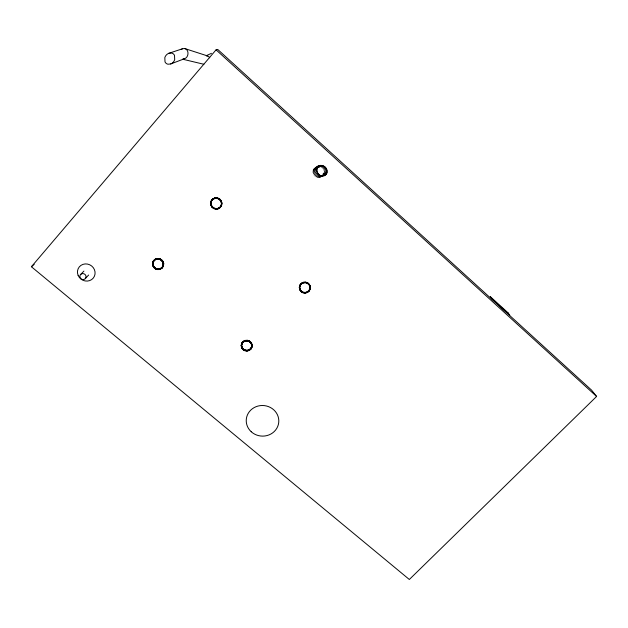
<?xml version="1.0" encoding="UTF-8"?>
<svg xmlns="http://www.w3.org/2000/svg" width="628" height="628" viewBox="0 0 628 628"><rect width="100%" height="100%" fill="white"/><g stroke="black" fill="none" stroke-linecap="round" stroke-linejoin="round"><path stroke-width="0.94" d="M323.883 175.864C317.996 177.771 313.678 167.825 320.123 165.894C326.011 163.979 330.328 173.932 323.883 175.864A34.917 3.501 -48.6 0 0 319.895 177.465M85.306 278.62L85.73 277.984A3.116 2.944 32.7 0 0 84.913 274.373L84.246 273.941A3.116 2.944 32.7 0 0 80.29 274.938A3.116 2.944 32.7 0 0 81.185 278.934A3.116 2.944 32.7 0 0 85.298 278.612L88.634 275.033M31.4 266.743L216.071 49.84L217.735 49.455L591.552 390.114L596.6 396.456L409.33 579.487L31.4 266.743L34.195 264.31M80.596 274.538L83.917 271.1M168.83 53.294L167.519 53.977A7.512 7.191 62.2 0 0 164.819 57.643L165.015 61.882A4.106 3.925 61.8 0 0 167.982 64.213L170.69 63.962L184.239 58.828C189.946 57.344 188.989 46.684 182.458 48.788L168.83 53.294L171.538 53.05A4.113 3.933 62.5 0 1 174.513 55.39L174.694 59.636A7.528 7.191 62.2 0 1 171.994 63.287L170.69 63.962M181.272 49.408L182.458 48.788M206.298 55.68L211.479 53.317M182.999 59.095L184.239 58.828M206.471 55.845L208.402 56.285L209.728 57.776M182.701 59.228L203.88 64.268M184.922 48.607L207.483 55.916M216.071 49.84L596.6 396.456M325.257 167.252L324.864 166.852A42.194 4.051 -48.6 0 0 322.415 167.935M326.191 168.328L325.799 167.919A42.013 4.09 -48.6 0 0 323.349 168.987M324.095 166.428L323.718 166.028A42.029 3.98 -48.6 0 0 321.285 167.119M326.843 169.576L326.45 169.16A41.526 4.09 -48.6 0 0 324.017 170.204M322.792 165.91L322.423 165.509A41.566 3.886 -48.6 0 0 318.789 167.495M327.157 170.91L326.772 170.494A40.749 4.051 -48.6 0 0 324.386 171.499M321.442 165.721L321.081 165.337A40.804 3.776 -48.6 0 0 318.749 166.396M327.125 172.245L326.748 171.829A39.745 3.988 -48.6 0 0 323.216 173.642M320.123 165.894L319.778 165.509A39.807 3.65 -48.6 0 0 317.517 166.546M326.748 173.477L326.379 173.069A38.575 3.886 -48.6 0 0 322.297 175.314M318.938 166.404L318.608 166.028A38.638 3.525 -48.6 0 0 315.272 167.864M326.05 174.545L325.689 174.137A37.319 3.768 -48.6 0 0 322.384 175.809M317.956 167.221L317.642 166.844A37.39 3.407 -48.6 0 0 313.804 169.105M322.572 176.028L322.258 175.644A33.912 3.376 -48.6 0 0 318.71 177.583M321.222 175.848L320.916 175.471A33.143 3.266 -48.6 0 0 317.47 177.371M316.85 170.855L316.559 170.494A33.951 3.14 -48.6 0 0 313.089 172.504M319.919 175.33L319.628 174.961A32.672 3.179 -48.6 0 0 316.245 176.837M317.171 172.19L316.889 171.829A33.174 3.101 -48.6 0 0 313.49 173.775M318.765 174.506L318.474 174.137A32.515 3.124 -48.6 0 0 315.123 176.021M317.823 173.438L317.54 173.069A32.687 3.093 -48.6 0 0 314.181 174.977M313.003 171.248A34.972 3.211 -48.6 0 1 316.873 169.529M313.246 170.086A36.134 3.297 -48.6 0 1 317.258 168.28M321.544 176.562A36.063 3.635 -48.6 0 1 325.069 175.353M508.052 312.83L490.24 296.597L491.803 298.834L509.755 315.201L508.052 312.83M78.115 275.331A8.965 8.439 32 0 0 93.258 278.11A8.965 8.439 32 0 0 87.449 264.058A8.965 8.439 32 0 0 78.115 275.331M301.197 291.211A5.212 5.071 0.2 0 0 309.894 288.841A5.212 5.071 0.2 0 0 303.434 282.694A5.212 5.071 0.2 0 0 301.197 291.211M301 291.408A5.495 5.346 0.2 0 0 310.169 288.904A5.495 5.346 0.2 0 0 303.363 282.427A5.495 5.346 0.2 0 0 301 291.408M301.204 291.023A5.212 5.071 0.2 0 0 309.887 288.652A5.212 5.071 0.2 0 0 303.434 282.514A5.212 5.071 0.2 0 0 301.204 291.023M301.008 291.219A5.487 5.346 0.2 0 0 310.161 288.723A5.487 5.346 0.2 0 0 303.363 282.247A5.487 5.346 0.2 0 0 301.008 291.219M301.197 291.4A5.22 5.079 0.2 0 0 309.894 289.029A5.22 5.079 0.2 0 0 303.434 282.875A5.22 5.079 0.2 0 0 301.197 291.4M301 291.596A5.495 5.354 0.2 0 0 310.169 289.092A5.495 5.354 0.2 0 0 303.363 282.616A5.495 5.354 0.2 0 0 301 291.596M211.157 204.838A5.377 5.252 36.7 0 0 220.145 207.114A5.377 5.252 36.7 0 0 217.461 198.283A5.377 5.252 36.7 0 0 211.157 204.838M210.882 204.916A5.668 5.534 36.7 0 0 220.357 207.319A5.668 5.534 36.7 0 0 217.524 198.008A5.668 5.534 36.7 0 0 210.882 204.916A5.668 5.534 36.7 0 0 220.389 207.256A5.668 5.534 36.7 0 0 217.555 197.946A5.668 5.534 36.7 0 0 210.914 204.854M211.189 204.775A5.377 5.252 36.7 0 0 220.177 207.052A5.377 5.252 36.7 0 0 217.492 198.22A5.676 5.542 36.6 0 0 210.773 205.113A5.676 5.542 36.6 0 0 220.263 207.515A5.676 5.542 36.6 0 0 217.429 198.197A5.377 5.252 36.7 0 0 211.189 204.775M211.055 205.034A5.385 5.252 36.6 0 0 220.059 207.311A5.385 5.252 36.6 0 0 217.367 198.472A5.385 5.252 36.6 0 0 211.055 205.034M243.138 349.168A5.15 4.922 9.2 0 0 251.679 346.86A5.15 4.922 9.2 0 0 245.218 340.894A5.15 4.922 9.2 0 0 243.138 349.168M242.95 349.356A5.424 5.189 9.2 0 0 251.946 346.923A5.424 5.189 9.2 0 0 245.14 340.635A5.424 5.189 9.2 0 0 242.95 349.356M243.162 349.05A5.142 4.922 9.2 0 0 251.695 346.742A5.142 4.922 9.2 0 0 245.242 340.784A5.142 4.922 9.2 0 0 243.162 349.05M242.973 349.239A5.424 5.189 9.2 0 0 251.969 346.813A5.424 5.189 9.2 0 0 245.163 340.525A5.424 5.189 9.2 0 0 242.973 349.239M243.185 348.94A5.142 4.922 9.2 0 0 251.718 346.632A5.142 4.922 9.2 0 0 245.265 340.674A5.142 4.922 9.2 0 0 243.185 348.94M242.989 349.129A5.424 5.181 9.2 0 0 251.985 346.695A5.424 5.181 9.2 0 0 245.187 340.415A5.424 5.181 9.2 0 0 242.989 349.129M243.099 349.388A5.15 4.922 9.2 0 0 251.64 347.08A5.15 4.922 9.2 0 0 245.179 341.114A5.15 4.922 9.2 0 0 243.099 349.388M242.903 349.584A5.432 5.189 9.2 0 0 251.914 347.151A5.432 5.189 9.2 0 0 245.101 340.863A5.432 5.189 9.2 0 0 242.903 349.584M153.083 265.416A5.314 5.087 29 0 0 161.985 267.622A5.307 5.087 29 0 0 159.261 258.964A5.307 5.087 29 0 0 153.138 265.33A5.307 5.087 29 0 0 162.04 267.536A5.314 5.087 29 0 0 159.206 259.05A5.314 5.087 29 0 0 153.083 265.416M152.816 265.495A5.597 5.362 29 0 0 162.197 267.818A5.597 5.362 29 0 0 159.269 258.783A5.597 5.362 29 0 0 152.816 265.495M152.871 265.409A5.597 5.362 29 0 0 162.244 267.732A5.597 5.362 29 0 0 159.324 258.697A5.597 5.362 29 0 0 152.926 265.322A5.597 5.362 29 0 0 162.299 267.646A5.597 5.362 29 0 0 159.371 258.618A5.597 5.362 29 0 0 152.871 265.409M153.193 265.244A5.307 5.087 29 0 0 162.087 267.45A5.307 5.087 29 0 0 159.316 258.885A5.307 5.087 29 0 0 153.193 265.244M152.973 265.589A5.314 5.087 29 0 0 161.883 267.795A5.314 5.087 29 0 0 159.104 259.215A5.314 5.087 29 0 0 152.973 265.589M152.706 265.66A5.605 5.362 29 0 0 162.095 267.991A5.605 5.362 29 0 0 159.159 258.948A5.605 5.362 29 0 0 152.706 265.66M251.216 431.734A16.297 15.308 4.4 0 0 278.33 424.638A16.297 15.308 4.4 0 0 258.006 406.057A16.297 15.308 4.4 0 0 251.216 431.734"/></g></svg>
